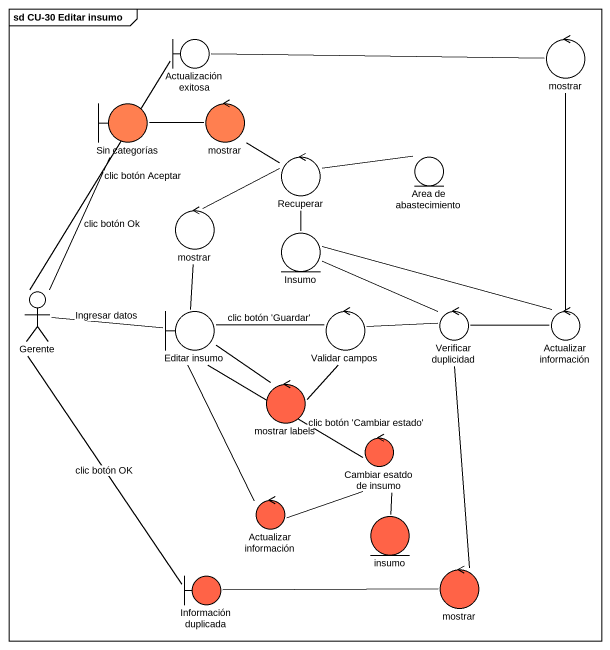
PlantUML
@startuml
mainframe sd CU-30 Editar insumo
boundary "Actualización exitosa" as Actualización_exitosa
control mostrar
boundary "Sin categorías" as Sin_categorías #FF7F50
control "mostrar" as mostrar_2 #FF7F50
control Recuperar
entity "Area de abastecimiento" as Area_de_abastecimiento
control "mostrar" as mostrar_3
entity Insumo
actor Gerente
boundary "Editar insumo" as Editar_insumo
control "Validar campos" as Validar_campos
control "Verificar duplicidad" as Verificar_duplicidad
control "Actualizar información" as Actualizar_información
control "mostrar labels" as mostrar_labels #FF6347
control "Cambiar esatdo de insumo" as Cambiar_esatdo_de_insumo #FF6347
control "Actualizar información" as Actualizar_información_2 #FF6347
entity insumo #FF6347
boundary "Información duplicada" as Información_duplicada #FF6347
control "mostrar" as mostrar_4 #FF6347
Actualización_exitosa -right- mostrar
Sin_categorías -- Gerente : clic botón Ok
mostrar_2 -left- Sin_categorías
Recuperar -up- mostrar_2
Recuperar -right- Area_de_abastecimiento
Recuperar -left- mostrar_3
Recuperar -- Insumo
mostrar_3 -- Editar_insumo
Gerente -up- Actualización_exitosa : clic botón Aceptar
Gerente -right- Editar_insumo : Ingresar datos
Editar_insumo -right- Validar_campos : clic botón 'Guardar'
Editar_insumo -- Cambiar_esatdo_de_insumo : clic botón 'Cambiar estado'
Validar_campos -right- Verificar_duplicidad
Validar_campos -- mostrar_labels
Verificar_duplicidad -left- Insumo
Verificar_duplicidad -right- Actualizar_información
Verificar_duplicidad -- mostrar_4
Actualizar_información -up- mostrar
Actualizar_información -left- Insumo
mostrar_labels -up- Editar_insumo
Cambiar_esatdo_de_insumo -left- Actualizar_información_2
Cambiar_esatdo_de_insumo -- insumo
Actualizar_información_2 -up- Editar_insumo
Información_duplicada -up- Gerente : clic botón OK
mostrar_4 -left- Información_duplicada
@enduml
